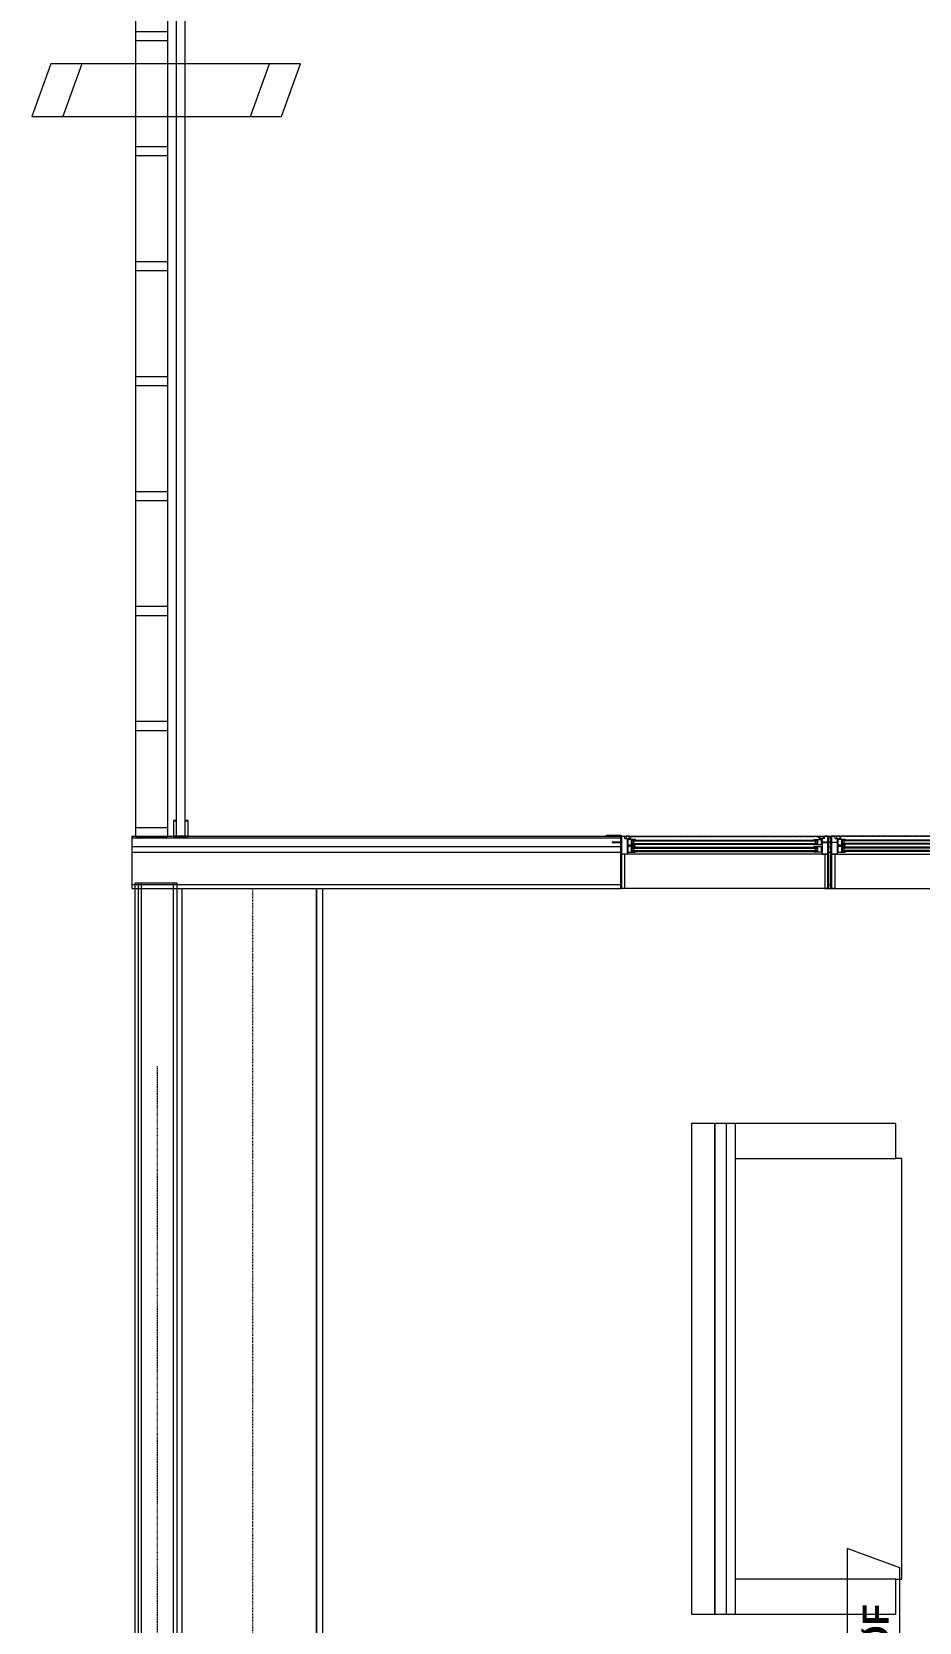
# Model space of a CAD drawing. Header units: inches. Extents: x -4010 to -1872, y 9846 to 12241.
# Drawn here: x -3427.5 to -3275.5, y 10716.9 to 10989.2 of the extents above; entities that cross this region are included whole.
import ezdxf

# ---------------------------------------------------------------- set-up
doc = ezdxf.new("R2010")
doc.units = ezdxf.units.IN
doc.header["$MEASUREMENT"] = 0
doc.linetypes.add('Dash', pattern=[0.25, 0.125, -0.125])
doc.linetypes.add('Dash 3_32_', pattern=[0.1875, 0.09375, -0.09375])
for name, color, linetype, lineweight in [('0-1', 7, 'Continuous', 5), ('0-2', 7, 'Continuous', 9), ('A-DETL-1', 90, 'Dash 3_32_', 18), ('A-DETL-GENF-HDLN-1', 7, 'Dash', 9), ('A-DETL-GENF-HDLN-2', 1, 'Continuous', 18), ('A-GLAZ', 151, 'Continuous', 18), ('A-GLAZ-1', 10, 'Continuous', 30), ('A-GLAZ-2', 7, 'Continuous', 9), ('A-GLAZ-CWMG-1', 7, 'Continuous', 9), ('A-WALL-1', 7, 'Continuous', 9), ('A-WALL-2', 250, 'Continuous', 18), ('A-WALL-IDEN', 211, 'Continuous', 9), ('I-FURN', 30, 'Continuous', 9), ('I-WALL-3', 7, 'Continuous', 9), ('Q-CASE', 31, 'Continuous', 9), ('Q-CASE-HDLN', 31, 'Dash', 9)]:
    doc.layers.add(name, color=color, linetype=linetype, lineweight=lineweight)
doc.styles.add('Century Gothic_B', font='GOTHICB.TTF', dxfattribs={"height": 4.5})

# ---------------------------------------------------------------- blocks, each defined once
blk = doc.blocks.new('Window-Double_Hung-Marvin-Essential - ESDH3066 - 3rd floor-3033826-UNITS PLANS - 3RD FLOOR')
at = {"layer": 'A-DETL-GENF-HDLN-1'}
blk.add_line((16.1, 4.47), (-16.5, 4.47), dxfattribs=at)
at = {"layer": 'A-DETL-GENF-HDLN-2'}
for p, q in [((-19.25, 3.48), (-19.25, 3.44)), ((-17.75, 3.48), (-19.25, 3.48)), ((-19.25, 3.44), (-17.9, 3.44)), ((-17.9, 3.44), (-17.9, 3.33)), ((-17.9, 3.33), (-17.75, 3.33)), ((-17.75, 4.53), (-17.16, 4.53)), ((-17.75, 4.53), (-17.75, 1.44)), ((-17.08, 4.12), (-17.16, 4.53)), ((-17.08, 4.12), (-16.19, 4.12)), ((-16.85, 4.5), (-16.85, 4.12)), ((-16.3, 4.5), (-16.85, 4.5)), ((-16.38, 4.02), (-16.72, 4.02)), ((-16.72, 4.02), (-16.72, 1.44)), ((-15.34, 3.94), (-16.56, 3.94)), ((-16.56, 3), (-16.56, 3.94)), ((-16.56, 3), (-15.34, 3)), ((-16.38, 4.12), (-16.38, 4.02)), ((-16.3, 4.26), (-16.3, 4.5)), ((-16.18, 4.26), (-16.3, 4.26)), ((-16.19, 4.22), (-16.1, 4.22)), ((-16.19, 4.12), (-16.19, 4.22)), ((-16.18, 4.47), (-16.1, 4.47)), ((-16.18, 4.47), (-16.18, 4.26)), ((-16.1, 4.22), (-16.1, 4.47)), ((-15.94, 3.12), (-15.94, 3.84)), ((-15.94, 3.84), (-15.28, 3.84)), ((-15.28, 3.12), (-15.94, 3.12)), ((-15.84, 3.13), (-15.84, 3.82)), ((-15.54, 3.26), (-15.54, 3.7)), ((-15.34, 3.94), (-15.28, 3.88)), ((-15.34, 3), (-15.28, 3.06)), ((-15.28, 3.84), (-15.28, 3.88)), ((-15.28, 3.06), (-15.28, 3.12)), ((15.34, 3.94), (15.28, 3.88)), ((15.28, 3.84), (15.28, 3.88)), ((15.94, 3.84), (15.28, 3.84)), ((15.28, 3.06), (15.28, 3.12)), ((15.28, 3.12), (15.94, 3.12)), ((15.34, 3), (15.28, 3.06)), ((15.34, 3.94), (16.56, 3.94)), ((16.56, 3), (15.34, 3)), ((15.54, 3.26), (15.54, 3.7)), ((15.84, 3.13), (15.84, 3.82)), ((15.94, 3.12), (15.94, 3.84)), ((16.18, 4.47), (16.1, 4.47)), ((16.1, 4.22), (16.1, 4.47)), ((16.19, 4.22), (16.1, 4.22)), ((16.18, 4.47), (16.18, 4.26)), ((16.18, 4.26), (16.3, 4.26)), ((16.19, 4.12), (16.19, 4.22)), ((17.08, 4.12), (16.19, 4.12)), ((16.3, 4.26), (16.3, 4.5)), ((16.3, 4.5), (16.85, 4.5)), ((16.38, 4.12), (16.38, 4.02)), ((16.38, 4.02), (16.72, 4.02)), ((16.56, 3), (16.56, 3.94)), ((16.72, 4.02), (16.72, 1.44)), ((16.85, 4.5), (16.85, 4.12)), ((17.08, 4.12), (17.16, 4.53)), ((17.75, 4.53), (17.16, 4.53)), ((17.75, 4.53), (17.75, 1.44)), ((17.75, 3.48), (19.25, 3.48)), ((17.9, 3.33), (17.75, 3.33)), ((17.9, 3.44), (17.9, 3.33)), ((19.25, 3.44), (17.9, 3.44)), ((19.25, 3.48), (19.25, 3.44)), ((-16.72, 1.44), (-17.75, 1.44)), ((-17.13, 1.41), (-17.13, -4.44)), ((-15.34, 2.72), (-16.56, 2.72)), ((-16.56, 1.78), (-16.56, 2.72)), ((-16.56, 1.78), (-15.34, 1.78)), ((-15.94, 1.9), (-15.94, 2.62)), ((-15.94, 2.62), (-15.28, 2.62)), ((-15.28, 1.9), (-15.94, 1.9)), ((-15.84, 1.91), (-15.84, 2.6)), ((-15.54, 2.04), (-15.54, 2.48)), ((-15.34, 2.72), (-15.28, 2.66)), ((-15.34, 1.78), (-15.28, 1.84)), ((-15.28, 2.62), (-15.28, 2.66)), ((-15.28, 1.84), (-15.28, 1.9)), ((15.34, 2.72), (15.28, 2.66)), ((15.28, 2.62), (15.28, 2.66)), ((15.94, 2.62), (15.28, 2.62)), ((15.28, 1.84), (15.28, 1.9)), ((15.28, 1.9), (15.94, 1.9)), ((15.34, 1.78), (15.28, 1.84)), ((15.34, 2.72), (16.56, 2.72)), ((16.56, 1.78), (15.34, 1.78)), ((15.54, 2.04), (15.54, 2.48)), ((15.84, 1.91), (15.84, 2.6)), ((15.94, 1.9), (15.94, 2.62)), ((16.56, 1.78), (16.56, 2.72)), ((16.72, 1.44), (17.75, 1.44)), ((17.12, -4.44), (17.12, 1.41)), ((-17.13, -4.44), (-17.75, -4.44)), ((17.12, -4.44), (17.75, -4.44))]:
    blk.add_line(p, q, dxfattribs=at)
at = {"layer": 'A-GLAZ'}
for p, q in [((15.84, 3.82), (-15.84, 3.82)), ((15.84, 3.7), (-15.84, 3.7)), ((15.84, 3.26), (-15.84, 3.26)), ((15.84, 3.13), (-15.84, 3.13)), ((15.84, 2.6), (-15.84, 2.6)), ((15.84, 2.48), (-15.84, 2.48)), ((15.84, 2.04), (-15.84, 2.04)), ((15.84, 1.91), (-15.84, 1.91))]:
    blk.add_line(p, q, dxfattribs=at)
at = {"layer": 'A-GLAZ-1'}
for p, q in [((-17.75, 4.53), (-17.75, 1.44)), ((17.75, 1.44), (17.75, 4.53)), ((-17.75, 1.41), (-17.75, -4.44)), ((17.75, -4.44), (17.75, 1.41))]:
    blk.add_line(p, q, dxfattribs=at)
at = {"layer": 'A-GLAZ-2'}
for p, q in [((17.75, 4.53), (-17.75, 4.53)), ((20.27, 4.69), (17.75, 4.69)), ((17.75, 4.69), (17.75, 4.53)), ((17.75, 4.44), (20.27, 4.44)), ((20.27, 4.44), (20.27, 4.69)), ((-17.75, 1.44), (17.75, 1.44)), ((-17.75, -4.44), (17.75, -4.44))]:
    blk.add_line(p, q, dxfattribs=at)
blk = doc.blocks.new('Rectangular Mullion - Stud - Vertical-2194367-UNITS PLANS - 3RD FLOOR')
at = {"layer": 'A-GLAZ-CWMG-1'}
for p, q in [((-1.5, 2.75), (0, 2.75)), ((-1.5, -2.75), (-1.5, 2.75)), ((0, 2.75), (0, -2.75)), ((0, -2.75), (-1.5, -2.75))]:
    blk.add_line(p, q, dxfattribs=at)
blk = doc.blocks.new('Rectangular Mullion - Stud - Base_Head-1769174-UNITS PLANS - 3RD FLOOR')
at = {"layer": 'A-GLAZ-CWMG-1'}
for p, q in [((-3409.67, 11086.09), (-3409.67, 11067.91)), ((-3404.17, 11067.91), (-3404.17, 11086.09))]:
    blk.add_line(p, q, dxfattribs=at)
blk = doc.blocks.new('Rectangular Mullion - Stud - Vertical-2194370-UNITS PLANS - 3RD FLOOR')
at = {"layer": 'A-GLAZ-CWMG-1'}
for p, q in [((0, 2.75), (1.5, 2.75)), ((0, -2.75), (0, 2.75)), ((1.5, 2.75), (1.5, -2.75)), ((1.5, -2.75), (0, -2.75))]:
    blk.add_line(p, q, dxfattribs=at)
blk = doc.blocks.new('Rectangular Mullion - Stud - Base_Head-1769175-UNITS PLANS - 3RD FLOOR')
at = {"layer": 'A-GLAZ-CWMG-1'}
for p, q in [((-3409.67, 10869.57), (-3409.67, 10852.89)), ((-3404.17, 10852.89), (-3404.17, 10869.57))]:
    blk.add_line(p, q, dxfattribs=at)
blk = doc.blocks.new('Rectangular Mullion - Profile_Polycarbonate_right-2704981-UNITS PLANS - 3RD FLOOR')
at = {"layer": 'A-GLAZ-CWMG-1'}
for p, q in [((0, 1.29), (-2.75, 1.29)), ((-2.75, 1.29), (-2.75, 0.79)), ((-2.75, 0.79), (-2.5, 0.79)), ((-2.69, 0.85), (-2.69, 1.22)), ((-2.69, 1.22), (-0.06, 1.22)), ((-2.5, 0.85), (-2.69, 0.85)), ((-2.5, 0.79), (-2.5, 0.85)), ((-0.06, 1.22), (-0.06, -1.15)), ((0, -1.21), (0, 1.29)), ((-2.5, -0.79), (-2.75, -0.79)), ((-2.75, -0.79), (-2.75, -1.21)), ((-2.75, -1.21), (0, -1.21)), ((-2.69, -1.15), (-2.69, -0.85)), ((-2.69, -0.85), (-2.5, -0.85)), ((-0.06, -1.15), (-2.69, -1.15)), ((-2.5, -0.85), (-2.5, -0.79))]:
    blk.add_line(p, q, dxfattribs=at)
blk = doc.blocks.new('Window-Double_Hung-Marvin-Essential - ESDH3066 - 3rd floor-3033828-UNITS PLANS - 3RD FLOOR')
at = {"layer": 'A-DETL-GENF-HDLN-1'}
blk.add_line((16.1, -4.47), (-16.5, -4.47), dxfattribs=at)
at = {"layer": 'A-DETL-GENF-HDLN-2'}
for p, q in [((-17.13, 4.44), (-17.75, 4.44)), ((-17.13, -1.41), (-17.13, 4.44)), ((17.12, 4.44), (17.75, 4.44)), ((17.12, 4.44), (17.12, -1.41)), ((-16.72, -1.44), (-17.75, -1.44)), ((-17.75, -4.53), (-17.75, -1.44)), ((-16.72, -4.02), (-16.72, -1.44)), ((-16.56, -1.78), (-15.34, -1.78)), ((-16.56, -1.78), (-16.56, -2.72)), ((-15.34, -2.72), (-16.56, -2.72)), ((-15.28, -1.9), (-15.94, -1.9)), ((-15.94, -1.9), (-15.94, -2.62)), ((-15.94, -2.62), (-15.28, -2.62)), ((-15.84, -1.91), (-15.84, -2.6)), ((-15.54, -2.04), (-15.54, -2.48)), ((-15.34, -1.78), (-15.28, -1.84)), ((-15.34, -2.72), (-15.28, -2.66)), ((-15.28, -1.84), (-15.28, -1.9)), ((-15.28, -2.62), (-15.28, -2.66)), ((15.34, -1.78), (15.28, -1.84)), ((15.28, -1.84), (15.28, -1.9)), ((15.28, -1.9), (15.94, -1.9)), ((15.28, -2.62), (15.28, -2.66)), ((15.94, -2.62), (15.28, -2.62)), ((15.34, -2.72), (15.28, -2.66)), ((16.56, -1.78), (15.34, -1.78)), ((15.34, -2.72), (16.56, -2.72)), ((15.54, -2.04), (15.54, -2.48)), ((15.84, -1.91), (15.84, -2.6)), ((15.94, -1.9), (15.94, -2.62)), ((16.56, -1.78), (16.56, -2.72)), ((16.72, -4.02), (16.72, -1.44)), ((16.72, -1.44), (17.75, -1.44)), ((17.75, -4.53), (17.75, -1.44)), ((-19.25, -3.48), (-19.25, -3.44)), ((-19.25, -3.44), (-17.9, -3.44)), ((-17.75, -3.48), (-19.25, -3.48)), ((-17.9, -3.44), (-17.9, -3.33)), ((-17.9, -3.33), (-17.75, -3.33)), ((-17.75, -4.53), (-17.16, -4.53)), ((-17.08, -4.12), (-17.16, -4.53)), ((-17.08, -4.12), (-16.19, -4.12)), ((-16.85, -4.5), (-16.85, -4.12)), ((-16.3, -4.5), (-16.85, -4.5)), ((-16.38, -4.02), (-16.72, -4.02)), ((-16.56, -3), (-15.34, -3)), ((-16.56, -3), (-16.56, -3.94)), ((-15.34, -3.94), (-16.56, -3.94)), ((-16.38, -4.12), (-16.38, -4.02)), ((-16.18, -4.26), (-16.3, -4.26)), ((-16.3, -4.26), (-16.3, -4.5)), ((-16.19, -4.12), (-16.19, -4.22)), ((-16.19, -4.22), (-16.1, -4.22)), ((-16.18, -4.47), (-16.18, -4.26)), ((-16.18, -4.47), (-16.1, -4.47)), ((-16.1, -4.22), (-16.1, -4.47)), ((-15.28, -3.12), (-15.94, -3.12)), ((-15.94, -3.12), (-15.94, -3.84)), ((-15.94, -3.84), (-15.28, -3.84)), ((-15.84, -3.13), (-15.84, -3.82)), ((-15.54, -3.26), (-15.54, -3.7)), ((-15.34, -3), (-15.28, -3.06)), ((-15.34, -3.94), (-15.28, -3.88)), ((-15.28, -3.06), (-15.28, -3.12)), ((-15.28, -3.84), (-15.28, -3.88)), ((15.34, -3), (15.28, -3.06)), ((15.28, -3.06), (15.28, -3.12)), ((15.28, -3.12), (15.94, -3.12)), ((15.28, -3.84), (15.28, -3.88)), ((15.94, -3.84), (15.28, -3.84)), ((15.34, -3.94), (15.28, -3.88)), ((16.56, -3), (15.34, -3)), ((15.34, -3.94), (16.56, -3.94)), ((15.54, -3.26), (15.54, -3.7)), ((15.84, -3.13), (15.84, -3.82)), ((15.94, -3.12), (15.94, -3.84)), ((16.19, -4.22), (16.1, -4.22)), ((16.1, -4.22), (16.1, -4.47)), ((16.18, -4.47), (16.1, -4.47)), ((16.18, -4.47), (16.18, -4.26)), ((16.18, -4.26), (16.3, -4.26)), ((17.08, -4.12), (16.19, -4.12)), ((16.19, -4.12), (16.19, -4.22)), ((16.3, -4.26), (16.3, -4.5)), ((16.3, -4.5), (16.85, -4.5)), ((16.38, -4.12), (16.38, -4.02)), ((16.38, -4.02), (16.72, -4.02)), ((16.56, -3), (16.56, -3.94)), ((16.85, -4.5), (16.85, -4.12)), ((17.08, -4.12), (17.16, -4.53)), ((17.75, -4.53), (17.16, -4.53)), ((17.9, -3.33), (17.75, -3.33)), ((17.75, -3.48), (19.25, -3.48)), ((17.9, -3.44), (17.9, -3.33)), ((19.25, -3.44), (17.9, -3.44)), ((19.25, -3.48), (19.25, -3.44))]:
    blk.add_line(p, q, dxfattribs=at)
at = {"layer": 'A-GLAZ'}
for p, q in [((15.84, -1.91), (-15.84, -1.91)), ((15.84, -2.04), (-15.84, -2.04)), ((15.84, -2.48), (-15.84, -2.48)), ((15.84, -2.6), (-15.84, -2.6)), ((15.84, -3.13), (-15.84, -3.13)), ((15.84, -3.26), (-15.84, -3.26)), ((15.84, -3.7), (-15.84, -3.7)), ((15.84, -3.82), (-15.84, -3.82))]:
    blk.add_line(p, q, dxfattribs=at)
at = {"layer": 'A-GLAZ-1'}
for p, q in [((-17.75, -1.41), (-17.75, 4.44)), ((17.75, 4.44), (17.75, -1.41)), ((-17.75, -4.53), (-17.75, -1.44)), ((17.75, -1.44), (17.75, -4.53))]:
    blk.add_line(p, q, dxfattribs=at)
at = {"layer": 'A-GLAZ-2'}
for p, q in [((-17.75, 4.44), (17.75, 4.44)), ((-17.75, -1.44), (17.75, -1.44)), ((17.75, -4.53), (-17.75, -4.53)), ((17.75, -4.44), (20.27, -4.44)), ((17.75, -4.69), (17.75, -4.53)), ((20.27, -4.69), (17.75, -4.69)), ((20.27, -4.44), (20.27, -4.69))]:
    blk.add_line(p, q, dxfattribs=at)
blk = doc.blocks.new('CTR - 1st Phase - Shell_rvt-1-UNITS PLANS - 3RD FLOOR')
at = {"layer": 'A-WALL-1'}
for p, q in [((-3402.75, 11106.93), (-3402.75, 10851.45)), ((-3401.17, 10851.45), (-3401.17, 11106.93)), ((-3329.06, 10851.39), (-3410.3, 10851.39)), ((-3410.3, 10851.39), (-3410.3, 10842.51)), ((-3402.75, 10851.45), (-3401.17, 10851.45)), ((-3290.53, 10851.39), (-3291.03, 10851.39)), ((-3326.53, 10848.36), (-3326.53, 10848.39)), ((-3291.03, 10848.39), (-3291.03, 10848.36)), ((-3290.53, 10848.36), (-3290.53, 10848.39)), ((-3410.3, 10842.51), (-3326.53, 10842.51)), ((-3291.03, 10842.51), (-3290.53, 10842.51))]:
    blk.add_line(p, q, dxfattribs=at)
at = {"layer": 'A-WALL-2'}
for p, q in [((-3326.53, 10851.14), (-3410.3, 10851.14)), ((-3290.53, 10851.14), (-3291.03, 10851.14)), ((-3326.53, 10849.64), (-3410.3, 10849.64)), ((-3326.53, 10848.64), (-3410.3, 10848.64)), ((-3290.53, 10849.64), (-3291.03, 10849.64)), ((-3290.53, 10848.64), (-3291.03, 10848.64)), ((-3326.53, 10843.14), (-3410.3, 10843.14)), ((-3290.53, 10843.14), (-3291.03, 10843.14))]:
    blk.add_line(p, q, dxfattribs=at)
at = {"layer": '0-2'}
for name, p in [('Rectangular Mullion - Stud - Base_Head-1769174-UNITS PLANS - 3RD FLOOR', (0, -78.73)), ('Rectangular Mullion - Stud - Base_Head-1769174-UNITS PLANS - 3RD FLOOR', (0, -98.42)), ('Rectangular Mullion - Stud - Base_Head-1769174-UNITS PLANS - 3RD FLOOR', (0, -118.1)), ('Rectangular Mullion - Stud - Base_Head-1769174-UNITS PLANS - 3RD FLOOR', (0, -137.79)), ('Rectangular Mullion - Stud - Base_Head-1769174-UNITS PLANS - 3RD FLOOR', (0, -157.47)), ('Rectangular Mullion - Stud - Base_Head-1769174-UNITS PLANS - 3RD FLOOR', (0, -177.15)), ('Rectangular Mullion - Stud - Base_Head-1769174-UNITS PLANS - 3RD FLOOR', (0, -196.84)), ('Rectangular Mullion - Stud - Base_Head-1769175-UNITS PLANS - 3RD FLOOR', (0, 0)), ('Window-Double_Hung-Marvin-Essential - ESDH3066 - 3rd floor-3033826-UNITS PLANS - 3RD FLOOR', (-3272.78, 10846.95))]:
    blk.add_blockref(name, p, dxfattribs=at)
at = {"layer": '0-2', "extrusion": (0, 0, -1), "rotation": 269.9999999999911}
for name, p in [('Rectangular Mullion - Stud - Vertical-2194370-UNITS PLANS - 3RD FLOOR', (3406.92, 10989.17)), ('Rectangular Mullion - Stud - Vertical-2194370-UNITS PLANS - 3RD FLOOR', (3406.92, 10969.49)), ('Rectangular Mullion - Stud - Vertical-2194370-UNITS PLANS - 3RD FLOOR', (3406.92, 10949.81)), ('Rectangular Mullion - Stud - Vertical-2194370-UNITS PLANS - 3RD FLOOR', (3406.92, 10930.12)), ('Rectangular Mullion - Stud - Vertical-2194370-UNITS PLANS - 3RD FLOOR', (3406.92, 10910.44)), ('Rectangular Mullion - Stud - Vertical-2194370-UNITS PLANS - 3RD FLOOR', (3406.92, 10890.76)), ('Rectangular Mullion - Stud - Vertical-2194370-UNITS PLANS - 3RD FLOOR', (3406.92, 10871.07)), ('Rectangular Mullion - Stud - Vertical-2194367-UNITS PLANS - 3RD FLOOR', (3406.92, 10851.39))]:
    blk.add_blockref(name, p, dxfattribs=at)
at = {"layer": '0-2'}
for name, p, rotation in [('Rectangular Mullion - Profile_Polycarbonate_right-2704981-UNITS PLANS - 3RD FLOOR', (-3401.96, 10851.39), 270), ('Window-Double_Hung-Marvin-Essential - ESDH3066 - 3rd floor-3033828-UNITS PLANS - 3RD FLOOR', (-3308.78, 10846.95), 180)]:
    blk.add_blockref(name, p, dxfattribs=dict(at, rotation=rotation))
blk = doc.blocks.new('CTR - 1st Phase - Common Walls_rvt-1-UNITS PLANS - 3RD FLOOR')
at = {"layer": 'A-WALL-2'}
for p, q in [((-3409.17, 10451.54), (-3409.17, 10843.41)), ((-3408.67, 10452.04), (-3408.67, 10843.41)), ((-3403.17, 10457.54), (-3403.17, 10843.41))]:
    blk.add_line(p, q, dxfattribs=at)
at = {"layer": 'I-WALL-3'}
for p, q in [((-3409.8, 10843.41), (-3409.8, 10450.91)), ((-3402.55, 10843.41), (-3409.8, 10843.41)), ((-3402.55, 10458.16), (-3402.55, 10843.41))]:
    blk.add_line(p, q, dxfattribs=at)
blk = doc.blocks.new('Couch-Both_Arms-Generic - 1-1352606-UNITS PLANS - 3RD FLOOR')
at = {"layer": 'I-FURN'}
for p, q in [((42, 17.5), (-42, 17.5)), ((-42, 17.5), (-42, 13.5)), ((42, 13.5), (42, 17.5)), ((-42, 13.5), (42, 13.5)), ((42, 13.5), (-42, 13.5)), ((-42, 13.5), (-42, 10)), ((-42, 11.5), (42, 11.5)), ((42, 10), (42, 13.5)), ((-42, 10), (-42, -17.5)), ((-42, 10), (42, 10)), ((-36, -17.5), (-36, 10)), ((36, 10), (36, -17.5)), ((42, -17.5), (42, 10)), ((-42, -17.5), (-36, -17.5)), ((-36, -17.5), (-36, -18.5)), ((-36, -18.5), (36, -18.5)), ((36, -18.5), (36, -17.5)), ((36, -17.5), (42, -17.5))]:
    blk.add_line(p, q, dxfattribs=at)
blk = doc.blocks.new('OD_CW_Base Cabinet - OD_CW_Base Cabinet-V51-UNITS PLANS - 3RD FLOOR')
at = {"layer": 'Q-CASE'}
for p, q in [((0.74, -24), (0.74, 0)), ((0.74, 0), (191.34, 0)), ((0.74, -1), (0.74, 0)), ((0.74, 0), (191.34, 0)), ((191.34, -1), (0.74, -1)), ((0.74, -24), (0.74, -1)), ((0.74, -1), (191.34, -1)), ((191.34, -24), (0.74, -24)), ((191.34, -24), (0.74, -24))]:
    blk.add_line(p, q, dxfattribs=at)
blk = doc.blocks.new('OD_CW_Upper Cabinet - OD_CW_Upper Cabinet-3856839-UNITS PLANS - 3RD FLOOR')
at = {"layer": 'Q-CASE-HDLN'}
for p, q in [((0.74, -24), (0.74, -12)), ((0.74, -12), (191.34, -12)), ((191.34, -12), (191.34, -24)), ((191.34, -24), (0.74, -24))]:
    blk.add_line(p, q, dxfattribs=at)
blk = doc.blocks.new('Wall Tag - Arch Wall-3956453-UNITS PLANS - 3RD FLOOR')
at = {"layer": 'A-WALL-IDEN'}
for p, q in [((-0.3561, 0.0937), (-0.4244, -0.0937)), ((0.4244, 0.0937), (-0.3561, 0.0937)), ((0.3561, -0.0937), (0.4244, 0.0937)), ((-0.4244, -0.0937), (0.3561, -0.0937))]:
    blk.add_line(p, q, dxfattribs=at)

msp = doc.modelspace()

# ---------------------------------------------------------------- linework, layer by layer
at = {"layer": 'A-DETL-1'}
msp.add_line((-3405.92374, 10458.15981), (-3405.92374, 10812.15981), dxfattribs=at)

# ---------------------------------------------------------------- block references
at = {"layer": '0-1'}
for name in ['CTR - 1st Phase - Common Walls_rvt-1-UNITS PLANS - 3RD FLOOR', 'CTR - 1st Phase - Shell_rvt-1-UNITS PLANS - 3RD FLOOR']:
    msp.add_blockref(name, (0, 0), dxfattribs=at)
at = {"layer": 'A-WALL-IDEN', "xscale": 47.99999999999997, "yscale": 47.99999999999997, "zscale": 47.99999999999997}
for p in [(-3407.08816, 10979.1894), (-3401.79671, 10979.1894)]:
    msp.add_blockref('Wall Tag - Arch Wall-3956453-UNITS PLANS - 3RD FLOOR', p, dxfattribs=at)
at = {"layer": 'A-WALL-IDEN', "xscale": 47.99999999999997, "yscale": 47.99999999999997, "zscale": 47.99999999999997, "rotation": 89.99999999999991}
msp.add_blockref('Wall Tag - Arch Wall-3956453-UNITS PLANS - 3RD FLOOR', (-3283.30391, 10709.10967), dxfattribs=at)
at = {"layer": 'I-FURN', "rotation": 89.9999999999797}
msp.add_blockref('Couch-Both_Arms-Generic - 1-1352606-UNITS PLANS - 3RD FLOOR', (-3296.94874, 10760.25961), dxfattribs=at)
at = {"layer": 'Q-CASE'}
for name, rotation in [('OD_CW_Base Cabinet - OD_CW_Base Cabinet-V51-UNITS PLANS - 3RD FLOOR', 270.0000000000039), ('OD_CW_Upper Cabinet - OD_CW_Upper Cabinet-3856839-UNITS PLANS - 3RD FLOOR', 269.9999999999833)]:
    msp.add_blockref(name, (-3377.67374, 10843.24751), dxfattribs=dict(at, rotation=rotation))

# ---------------------------------------------------------------- texts
at = {"layer": 'A-WALL-IDEN', "insert": (-3285.17521, 10698.28579), "char_height": 4.5, "width": 26.058, "attachment_point": 1, "rotation": 90, "style": 'Century Gothic_B'}
msp.add_mtext('W4BØF', dxfattribs=at)

doc.saveas('drawing.dxf')
